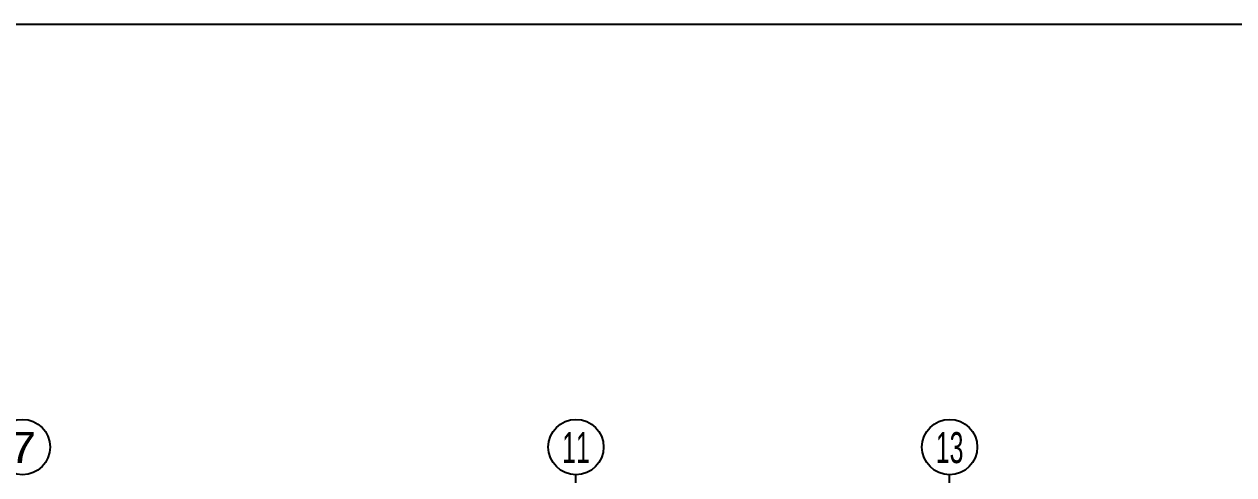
# Model space of a CAD drawing. Header units: millimetres. Extents: x 24675 to 175386, y -87697 to -40478.
# Drawn here: x 129066 to 137807, y -43735 to -40478 of the extents above; entities that cross this region are included whole.
import ezdxf
from ezdxf.enums import TextEntityAlignment as Align

# ---------------------------------------------------------------- set-up
doc = ezdxf.new("R2010")
doc.units = ezdxf.units.MM
doc.header["$LTSCALE"] = 10
doc.header["$MEASUREMENT"] = 0
doc.linetypes.add('__DASH', pattern=[0.35, 0.25, -0.1])
for name, color, linetype in [('A-AXIS', 150, 'Continuous'), ('AXIS_TEXT', 7, 'Continuous'), ('P-ANNO-DIMS', 250, 'Continuous')]:
    doc.layers.add(name, color=color, linetype=linetype)
doc.styles.add('AXIS', font='arial.ttf')
doc.styles.add('COMPLEX', font='COMPLEX')

# ---------------------------------------------------------------- blocks, each defined once
blk = doc.blocks.new('vxcv')
at = {"layer": 'Defpoints', "color": 251}
blk.add_lwpolyline([(301088, -172518.5), (332588, -172518.5), (332588, -194793.5), (301088, -194793.5)], close=True, dxfattribs=at)
blk = doc.blocks.new('_AXISO')
blk.add_circle((0, 0), 0.5)
at = {"layer": 'AXIS_TEXT', "style": 'COMPLEX', "width": 1.041667}
blk.add_attdef('A', text='', height=0.56, dxfattribs=at).set_placement((-0.25, -0.28), (0.25, -0.28), align=Align.FIT)

msp = doc.modelspace()

# ---------------------------------------------------------------- linework, layer by layer
at = {"layer": 'A-AXIS'}
for p, q in [((133053.2, -44233.2), (133053.2, -43734.5)), ((135753.2, -44233.2), (135753.2, -43734.5))]:
    msp.add_line(p, q, dxfattribs=at)
at = {"layer": 'Defpoints', "color": 251}
msp.add_lwpolyline([(112385.9, -40477.7), (143885.9, -40477.7), (143885.9, -62752.7), (112385.9, -62752.7)], close=True, dxfattribs=at)

# ---------------------------------------------------------------- block references
at = {"layer": 'A-AXIS'}
ref = msp.add_blockref('_AXISO', (129053.2, -43534.5), dxfattribs=dict(at, xscale=400.0002256945839, yscale=400.0002256945839, zscale=400.0002256945839))
ref.add_attrib('A', '7', dxfattribs={"layer": 'AXIS_TEXT', "color": 2, "height": 224, "style": 'AXIS', "width": 1.149191}).set_placement((128953.2, -43650.3), (129153.2, -43650.3), align=Align.FIT)
ref = msp.add_blockref('_AXISO', (133053.2, -43534.5), dxfattribs=dict(at, xscale=400.0002256945839, yscale=400.0002256945839, zscale=400.0002256945839))
ref.add_attrib('A', '11', dxfattribs={"layer": 'AXIS_TEXT', "color": 2, "height": 224, "style": 'AXIS', "width": 0.574596}).set_placement((132953.2, -43650.3), (133153.2, -43650.3), align=Align.FIT)
ref = msp.add_blockref('_AXISO', (135753.2, -43534.5), dxfattribs=dict(at, xscale=400.0002256945839, yscale=400.0002256945839, zscale=400.0002256945839))
ref.add_attrib('A', '13', dxfattribs={"layer": 'AXIS_TEXT', "color": 2, "height": 224, "style": 'AXIS', "width": 0.574596}).set_placement((135653.2, -43650.3), (135853.2, -43650.3), align=Align.FIT)
at = {"layer": 'P-ANNO-DIMS', "linetype": '__DASH'}
msp.add_blockref('vxcv', (-188702.1, 132040.8), dxfattribs=at)

doc.saveas('drawing.dxf')
